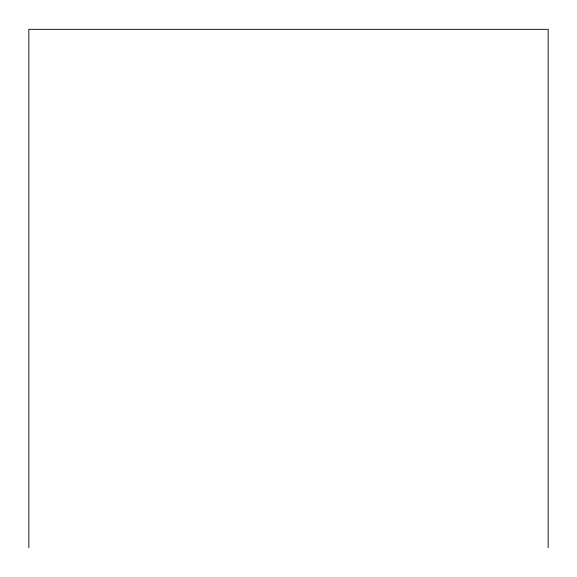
<?xml version="1.0" encoding="UTF-8"?>
<svg xmlns="http://www.w3.org/2000/svg" width="577" height="577" viewBox="0 0 577 577"><rect width="100%" height="100%" fill="white"/><g stroke="black" fill="none" stroke-linecap="round" stroke-linejoin="round"><path stroke-width="0.87" d="M548.15 547.66L548.15 29.34L28.85 29.34L28.85 547.66"/></g></svg>
